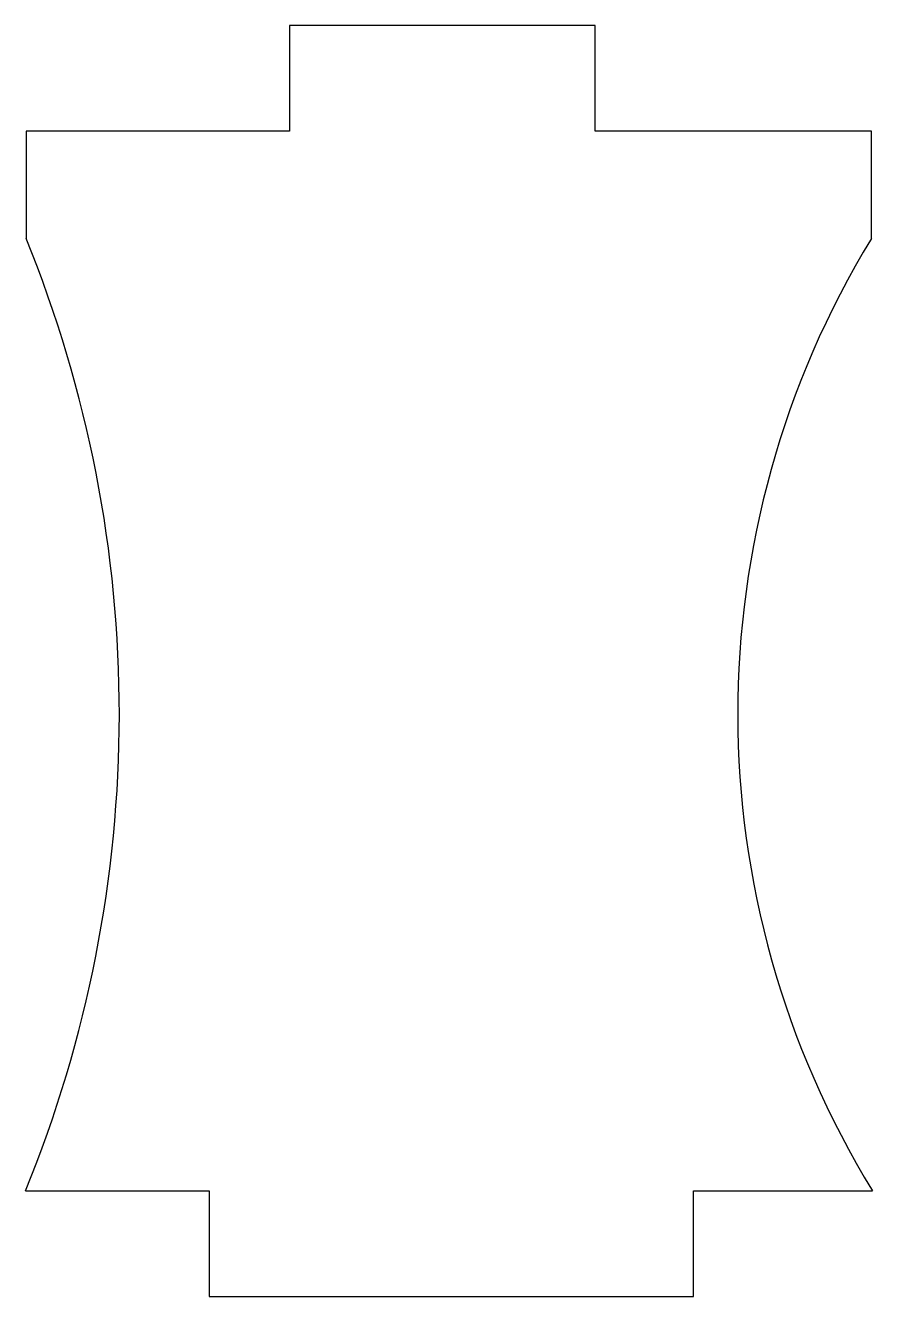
# Model space of a CAD drawing. Header units: millimetres. Extents: x -8 to 8, y -12 to 12.
import ezdxf

# ---------------------------------------------------------------- set-up
doc = ezdxf.new("R2010")
doc.units = ezdxf.units.MM
doc.layers.get('0').update_dxf_attribs({"linetype": 'CONTINUOUS'})

msp = doc.modelspace()

# ---------------------------------------------------------------- linework, layer by layer
for p, q in [((2.771, 12.025), (-3.017, 12.025)), ((-3.017, 12.025), (-3.017, 10.025)), ((2.771, 10.025), (2.771, 12.025)), ((-3.017, 10.025), (-8, 10.025)), ((-8, 10.025), (-8, 7.995)), ((8, 10.025), (2.771, 10.025)), ((8, 7.993), (8, 10.025)), ((-8.012, -10.025), (-4.536, -10.025)), ((-4.536, -10.025), (-4.536, -12.025)), ((4.631, -12.025), (4.631, -10.025)), ((4.631, -10.025), (8.02, -10.025)), ((-4.536, -12.025), (4.631, -12.025))]:
    msp.add_line(p, q)
for centre, radius, start, end in [((-30.039, -1), 23.804, -22.2807, 22.2029), ((22.7, -1), 17.232, 148.5428, 211.5821)]:
    msp.add_arc(centre, radius, start, end)

doc.saveas('drawing.dxf')
